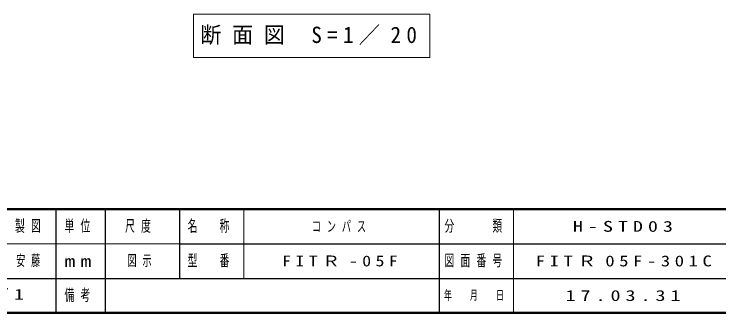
# Model space of a CAD drawing. Units: millimetres on the paper. Extents: x -365 to 0, y -5 to 257.
# Drawn here: x -215.9 to -73.5, y 0 to 60.5 of the extents above; entities that cross this region are included whole.
import ezdxf

# ---------------------------------------------------------------- set-up
doc = ezdxf.new("R2010")
doc.units = ezdxf.units.MM
doc.layers.add('LY_1', color=7, linetype='Continuous', lineweight=25)
doc.layers.add('LY_3', color=7, linetype='Continuous')
doc.styles.add('ＭＳ ゴシック', font='')
doc.styles.get('ＭＳ ゴシック').set_extended_font_data('MS Gothic')

msp = doc.modelspace()

# ---------------------------------------------------------------- linework, layer by layer
at = {"layer": 'LY_1', "lineweight": 13}
for p, q in [((-179.697, 60.481), (-179.697, 51.681)), ((-131.897, 60.481), (-179.697, 60.481)), ((-131.897, 51.681), (-131.897, 60.481)), ((-179.697, 51.681), (-131.897, 51.681)), ((-169.5, 21), (-169.5, 7)), ((-115, 21), (-115, 0)), ((-237.5, 14), (-182.5, 14))]:
    msp.add_line(p, q, dxfattribs=at)
at = {"layer": 'LY_1', "lineweight": 50}
for p, q in [((-365, 21), (0, 21)), ((-365, 0), (0, 0))]:
    msp.add_line(p, q, dxfattribs=at)
at = {"layer": 'LY_1'}
for p, q in [((-207.5, 21), (-207.5, 0)), ((-197.5, 21), (-197.5, 7)), ((-182.5, 21), (-182.5, 7)), ((-130, 21), (-130, 0)), ((-182.5, 14), (-70, 14)), ((-237.5, 7), (0, 7)), ((-197.5, 7), (-197.5, 0))]:
    msp.add_line(p, q, dxfattribs=at)

# ---------------------------------------------------------------- texts
at = {"layer": 'LY_1', "style": 'ＭＳ ゴシック'}
for s, insert, char_height, attachment_point in [('\\T1.5;\\W0.95;断面図\\~S=1／20', (-178.297, 56.081), 3.299, 4), ('\\T1.64;\\W0.6;製図', (-212.5, 17.5), 2.346, 5), ('\\T1.64;\\W0.6;単位', (-202.5, 17.5), 2.346, 5), ('\\T1.64;\\W0.6;尺度', (-190.25, 17.5), 2.346, 5), ('\\T1.64;\\W0.6;名\u3000称', (-176, 17.5), 2.346, 5), ('\\T1.64;\\W0.6;分\u3000\u3000類', (-122.5, 17.5), 2.346, 5), ('\\T1.64;\\W0.6;安藤', (-215.5, 10.5), 2.199, 4), ('\\T1.64;\\W0.6;型\u3000番', (-176, 10.5), 2.346, 5), ('\\T1.5;\\W1.2;FITＲ-05F', (-161.75, 10.5), 2.199, 4), ('\\T1.64;\\W0.6;図面番号', (-122.5, 10.5), 2.346, 5), ('\\T1.5;\\W1.35;mm', (-202.5, 10.5), 2.346, 5), ('\\T1.64;\\W0.6;備考', (-202.5, 3.5), 2.346, 5), ('\\T1.64;\\W0.6;年\u3000月\u3000日', (-122.5, 3.5), 1.906, 5), ('\\T1.5;\\W1.35;17.03.31', (-104.5, 3.5), 2.199, 4)]:
    msp.add_mtext(s, dxfattribs=dict(at, insert=insert, char_height=char_height, attachment_point=attachment_point))
at = {"layer": 'LY_3', "char_height": 2.199, "attachment_point": 4, "style": 'ＭＳ ゴシック'}
for s, insert in [('\\T1.64;\\W0.6;コンパス', (-155.75, 17.5)), ('\\T1.5;\\W1.35;H-STD03', (-103, 17.5)), ('\\T1.64;\\W0.6;図示', (-193, 10.5)), ('\\T1.5;\\W1.25;FITＲ05F-301C', (-110.5, 10.5)), ('\\T1.5;\\W1.35;1/1', (-222, 3.5))]:
    msp.add_mtext(s, dxfattribs=dict(at, insert=insert))

doc.saveas('drawing.dxf')
